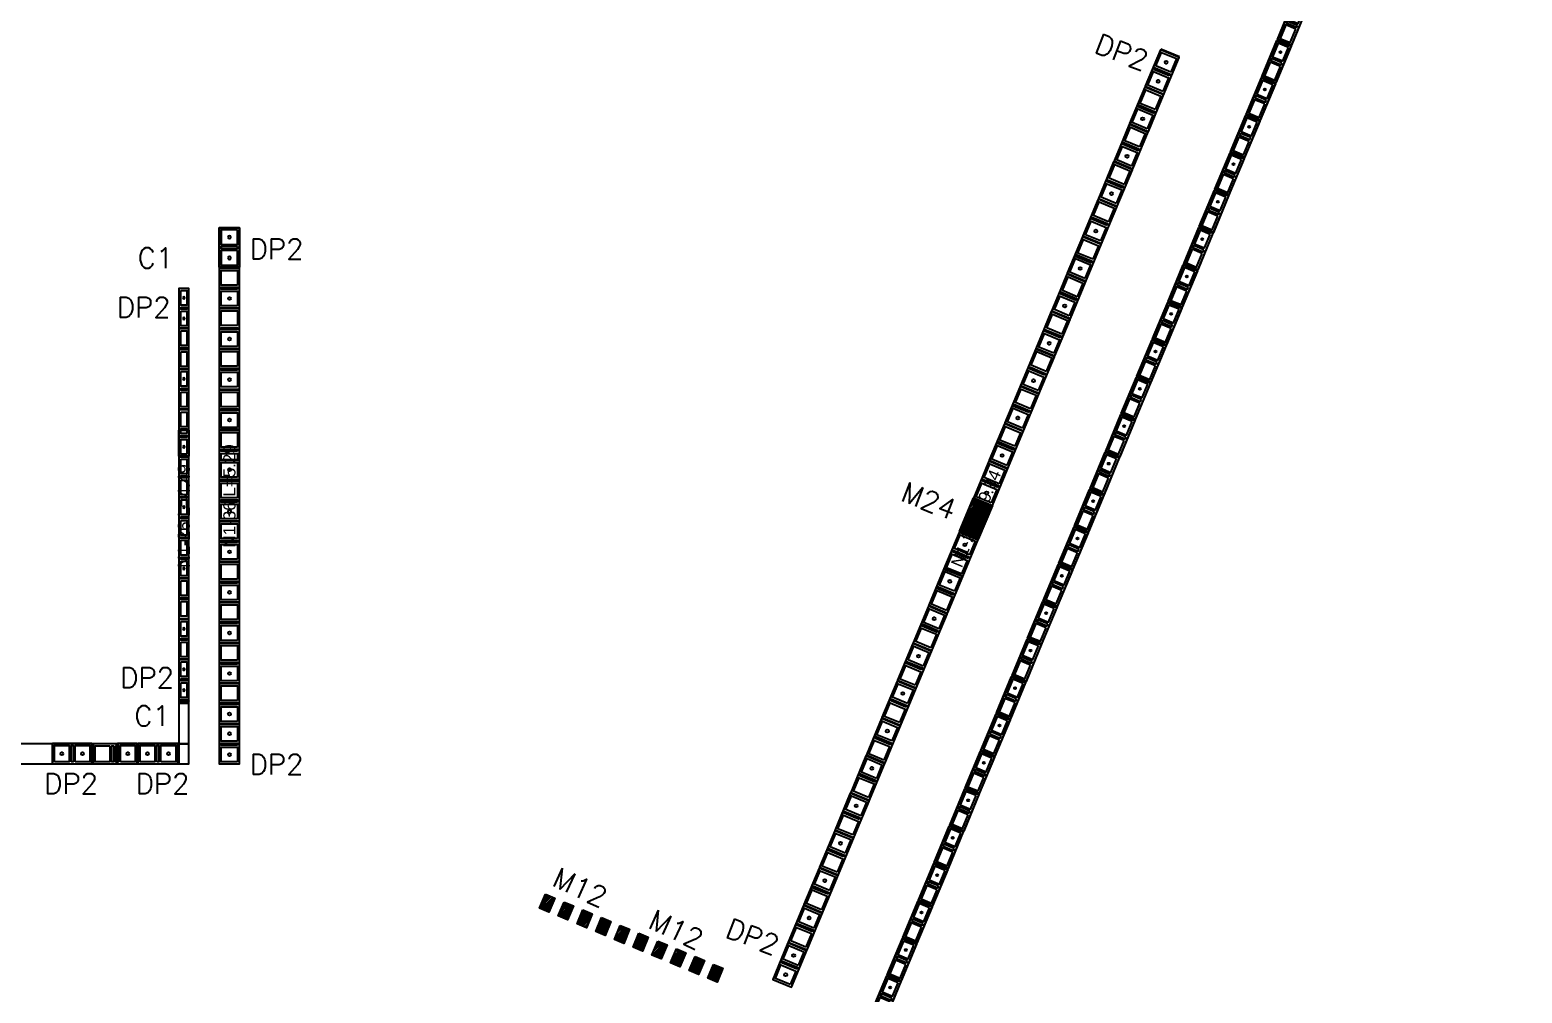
# Model space of a CAD drawing. Header units: metres. Extents: x -32.8 to 14.7, y -22.2 to 10.8.
# Drawn here: x 0.02 to 14.74, y -6.03 to 3.48 of the extents above; entities that cross this region are included whole.
import ezdxf
from ezdxf.enums import TextEntityAlignment as Align
from ezdxf.xclip import XClip

# ---------------------------------------------------------------- set-up
doc = ezdxf.new("R2010")
doc.units = ezdxf.units.M
doc.header["$XCLIPFRAME"] = 2
for name, color, linetype in [('block0.14', 1, 'Continuous'), ('BLOKS 008', 8, 'Continuous'), ('CUANT-MUROS-TEXTO', 7, 'Continuous'), ('hatch', 8, 'Continuous'), ('MOCHETAS 004', 4, 'Continuous'), ('N1 Muro de 10cm', 3, 'Continuous'), ('N1 Muro de 20cm', 5, 'Continuous'), ('N1 Muro de 20cm - Vano puerta', 2, 'Continuous'), ('N1 Muro perimetral de 15cm', 1, 'Continuous'), ('S-hatch 002', 2, 'Continuous'), ('S-text 003', 3, 'Continuous'), ('TEX5', 4, 'Continuous')]:
    doc.layers.add(name, color=color, linetype=linetype)
doc.styles.add('ROMANS', font='romans')
doc.styles.get("Standard").update_dxf_attribs({"font": 'arial.ttf'})

# ---------------------------------------------------------------- blocks, each defined once
blk = doc.blocks.new('*U12')
for points in [[(-0.075, 0.4), (0.075, 0.4), (0.075, 0.01), (-0.075, 0.01)], [(0.055, 0.38), (-0.055, 0.38), (-0.055, 0.235), (0.055, 0.235)], [(0.055, 0.215), (-0.055, 0.215), (-0.055, 0.195), (0.055, 0.195)], [(0.055, 0.175), (-0.055, 0.175), (-0.055, 0.03), (0.055, 0.03)]]:
    blk.add_lwpolyline(points, close=True)
at = {"color": 251}
blk.add_lwpolyline([(-0.075, 0), (0.075, 0)], dxfattribs=at)
at = {"color": 3}
blk.add_circle((0, 0.307), 0.00953, dxfattribs=at)
blk = doc.blocks.new('*U278')
for points in [[(-0.075, 0.4), (0.075, 0.4), (0.075, 0.01), (-0.075, 0.01)], [(0.055, 0.38), (-0.055, 0.38), (-0.055, 0.235), (0.055, 0.235)], [(0.055, 0.215), (-0.055, 0.215), (-0.055, 0.195), (0.055, 0.195)], [(0.055, 0.175), (-0.055, 0.175), (-0.055, 0.03), (0.055, 0.03)]]:
    blk.add_lwpolyline(points, close=True)
at = {"color": 251}
blk.add_lwpolyline([(-0.075, 0), (0.075, 0)], dxfattribs=at)
at = {"color": 3}
blk.add_circle((0, 0.307), 0.00953, dxfattribs=at)
blk = doc.blocks.new('*U279')
for points in [[(-0.075, 0.4), (0.075, 0.4), (0.075, 0.01), (-0.075, 0.01)], [(0.055, 0.38), (-0.055, 0.38), (-0.055, 0.235), (0.055, 0.235)], [(0.055, 0.215), (-0.055, 0.215), (-0.055, 0.195), (0.055, 0.195)], [(0.055, 0.175), (-0.055, 0.175), (-0.055, 0.03), (0.055, 0.03)]]:
    blk.add_lwpolyline(points, close=True)
at = {"color": 251}
blk.add_lwpolyline([(-0.075, 0), (0.075, 0)], dxfattribs=at)
at = {"color": 3}
blk.add_circle((0, 0.307), 0.00953, dxfattribs=at)
blk = doc.blocks.new('*U280')
for points in [[(-0.075, 0.4), (0.075, 0.4), (0.075, 0.01), (-0.075, 0.01)], [(0.055, 0.38), (-0.055, 0.38), (-0.055, 0.235), (0.055, 0.235)], [(0.055, 0.215), (-0.055, 0.215), (-0.055, 0.195), (0.055, 0.195)], [(0.055, 0.175), (-0.055, 0.175), (-0.055, 0.03), (0.055, 0.03)]]:
    blk.add_lwpolyline(points, close=True)
at = {"color": 251}
blk.add_lwpolyline([(-0.075, 0), (0.075, 0)], dxfattribs=at)
at = {"color": 3}
blk.add_circle((0, 0.307), 0.00953, dxfattribs=at)
blk = doc.blocks.new('*U281')
for points in [[(-0.075, 0.4), (0.075, 0.4), (0.075, 0.01), (-0.075, 0.01)], [(0.055, 0.38), (-0.055, 0.38), (-0.055, 0.235), (0.055, 0.235)], [(0.055, 0.215), (-0.055, 0.215), (-0.055, 0.195), (0.055, 0.195)], [(0.055, 0.175), (-0.055, 0.175), (-0.055, 0.03), (0.055, 0.03)]]:
    blk.add_lwpolyline(points, close=True)
at = {"color": 251}
blk.add_lwpolyline([(-0.075, 0), (0.075, 0)], dxfattribs=at)
at = {"color": 3}
blk.add_circle((0, 0.307), 0.00953, dxfattribs=at)
blk = doc.blocks.new('*U282')
for points in [[(-0.075, 0.4), (0.075, 0.4), (0.075, 0.01), (-0.075, 0.01)], [(0.055, 0.38), (-0.055, 0.38), (-0.055, 0.235), (0.055, 0.235)], [(0.055, 0.215), (-0.055, 0.215), (-0.055, 0.195), (0.055, 0.195)], [(0.055, 0.175), (-0.055, 0.175), (-0.055, 0.03), (0.055, 0.03)]]:
    blk.add_lwpolyline(points, close=True)
at = {"color": 251}
blk.add_lwpolyline([(-0.075, 0), (0.075, 0)], dxfattribs=at)
at = {"color": 3}
blk.add_circle((0, 0.307), 0.00953, dxfattribs=at)
blk = doc.blocks.new('*U283')
for points in [[(-0.075, 0.4), (0.075, 0.4), (0.075, 0.01), (-0.075, 0.01)], [(0.055, 0.38), (-0.055, 0.38), (-0.055, 0.235), (0.055, 0.235)], [(0.055, 0.215), (-0.055, 0.215), (-0.055, 0.195), (0.055, 0.195)], [(0.055, 0.175), (-0.055, 0.175), (-0.055, 0.03), (0.055, 0.03)]]:
    blk.add_lwpolyline(points, close=True)
at = {"color": 251}
blk.add_lwpolyline([(-0.075, 0), (0.075, 0)], dxfattribs=at)
at = {"color": 3}
blk.add_circle((0, 0.307), 0.00953, dxfattribs=at)
blk = doc.blocks.new('*U284')
for points in [[(-0.075, 0.4), (0.075, 0.4), (0.075, 0.01), (-0.075, 0.01)], [(0.055, 0.38), (-0.055, 0.38), (-0.055, 0.235), (0.055, 0.235)], [(0.055, 0.215), (-0.055, 0.215), (-0.055, 0.195), (0.055, 0.195)], [(0.055, 0.175), (-0.055, 0.175), (-0.055, 0.03), (0.055, 0.03)]]:
    blk.add_lwpolyline(points, close=True)
at = {"color": 251}
blk.add_lwpolyline([(-0.075, 0), (0.075, 0)], dxfattribs=at)
at = {"color": 3}
blk.add_circle((0, 0.307), 0.00953, dxfattribs=at)
blk = doc.blocks.new('*U285')
for points in [[(-0.075, 0.4), (0.075, 0.4), (0.075, 0.01), (-0.075, 0.01)], [(0.055, 0.38), (-0.055, 0.38), (-0.055, 0.235), (0.055, 0.235)], [(0.055, 0.215), (-0.055, 0.215), (-0.055, 0.195), (0.055, 0.195)], [(0.055, 0.175), (-0.055, 0.175), (-0.055, 0.03), (0.055, 0.03)]]:
    blk.add_lwpolyline(points, close=True)
at = {"color": 251}
blk.add_lwpolyline([(-0.075, 0), (0.075, 0)], dxfattribs=at)
at = {"color": 3}
blk.add_circle((0, 0.307), 0.00953, dxfattribs=at)
blk = doc.blocks.new('*U286')
for points in [[(-0.075, 0.4), (0.075, 0.4), (0.075, 0.01), (-0.075, 0.01)], [(0.055, 0.38), (-0.055, 0.38), (-0.055, 0.235), (0.055, 0.235)], [(0.055, 0.215), (-0.055, 0.215), (-0.055, 0.195), (0.055, 0.195)], [(0.055, 0.175), (-0.055, 0.175), (-0.055, 0.03), (0.055, 0.03)]]:
    blk.add_lwpolyline(points, close=True)
at = {"color": 251}
blk.add_lwpolyline([(-0.075, 0), (0.075, 0)], dxfattribs=at)
at = {"color": 3}
blk.add_circle((0, 0.307), 0.00953, dxfattribs=at)
blk = doc.blocks.new('*U287')
for points in [[(-0.075, 0.4), (0.075, 0.4), (0.075, 0.01), (-0.075, 0.01)], [(0.055, 0.38), (-0.055, 0.38), (-0.055, 0.235), (0.055, 0.235)], [(0.055, 0.215), (-0.055, 0.215), (-0.055, 0.195), (0.055, 0.195)], [(0.055, 0.175), (-0.055, 0.175), (-0.055, 0.03), (0.055, 0.03)]]:
    blk.add_lwpolyline(points, close=True)
at = {"color": 251}
blk.add_lwpolyline([(-0.075, 0), (0.075, 0)], dxfattribs=at)
at = {"color": 3}
blk.add_circle((0, 0.307), 0.00953, dxfattribs=at)
blk = doc.blocks.new('*U288')
for points in [[(-0.075, 0.4), (0.075, 0.4), (0.075, 0.01), (-0.075, 0.01)], [(0.055, 0.38), (-0.055, 0.38), (-0.055, 0.235), (0.055, 0.235)], [(0.055, 0.215), (-0.055, 0.215), (-0.055, 0.195), (0.055, 0.195)], [(0.055, 0.175), (-0.055, 0.175), (-0.055, 0.03), (0.055, 0.03)]]:
    blk.add_lwpolyline(points, close=True)
at = {"color": 251}
blk.add_lwpolyline([(-0.075, 0), (0.075, 0)], dxfattribs=at)
at = {"color": 3}
blk.add_circle((0, 0.307), 0.00953, dxfattribs=at)
blk = doc.blocks.new('*U289')
for points in [[(-0.075, 0.4), (0.075, 0.4), (0.075, 0.01), (-0.075, 0.01)], [(0.055, 0.38), (-0.055, 0.38), (-0.055, 0.235), (0.055, 0.235)], [(0.055, 0.215), (-0.055, 0.215), (-0.055, 0.195), (0.055, 0.195)], [(0.055, 0.175), (-0.055, 0.175), (-0.055, 0.03), (0.055, 0.03)]]:
    blk.add_lwpolyline(points, close=True)
at = {"color": 251}
blk.add_lwpolyline([(-0.075, 0), (0.075, 0)], dxfattribs=at)
at = {"color": 3}
blk.add_circle((0, 0.307), 0.00953, dxfattribs=at)
blk = doc.blocks.new('*U290')
for points in [[(-0.075, 0.4), (0.075, 0.4), (0.075, 0.01), (-0.075, 0.01)], [(0.055, 0.38), (-0.055, 0.38), (-0.055, 0.235), (0.055, 0.235)], [(0.055, 0.215), (-0.055, 0.215), (-0.055, 0.195), (0.055, 0.195)], [(0.055, 0.175), (-0.055, 0.175), (-0.055, 0.03), (0.055, 0.03)]]:
    blk.add_lwpolyline(points, close=True)
at = {"color": 251}
blk.add_lwpolyline([(-0.075, 0), (0.075, 0)], dxfattribs=at)
at = {"color": 3}
blk.add_circle((0, 0.307), 0.00953, dxfattribs=at)
blk = doc.blocks.new('*U291')
for points in [[(-0.075, 0.4), (0.075, 0.4), (0.075, 0.01), (-0.075, 0.01)], [(0.055, 0.38), (-0.055, 0.38), (-0.055, 0.235), (0.055, 0.235)], [(0.055, 0.215), (-0.055, 0.215), (-0.055, 0.195), (0.055, 0.195)], [(0.055, 0.175), (-0.055, 0.175), (-0.055, 0.03), (0.055, 0.03)]]:
    blk.add_lwpolyline(points, close=True)
at = {"color": 251}
blk.add_lwpolyline([(-0.075, 0), (0.075, 0)], dxfattribs=at)
at = {"color": 3}
blk.add_circle((0, 0.307), 0.00953, dxfattribs=at)
blk = doc.blocks.new('*U292')
for points in [[(-0.075, 0.4), (0.075, 0.4), (0.075, 0.01), (-0.075, 0.01)], [(0.055, 0.38), (-0.055, 0.38), (-0.055, 0.235), (0.055, 0.235)], [(0.055, 0.215), (-0.055, 0.215), (-0.055, 0.195), (0.055, 0.195)], [(0.055, 0.175), (-0.055, 0.175), (-0.055, 0.03), (0.055, 0.03)]]:
    blk.add_lwpolyline(points, close=True)
at = {"color": 251}
blk.add_lwpolyline([(-0.075, 0), (0.075, 0)], dxfattribs=at)
at = {"color": 3}
blk.add_circle((0, 0.307), 0.00953, dxfattribs=at)
blk = doc.blocks.new('*U293')
for points in [[(-0.075, 0.4), (0.075, 0.4), (0.075, 0.01), (-0.075, 0.01)], [(0.055, 0.38), (-0.055, 0.38), (-0.055, 0.235), (0.055, 0.235)], [(0.055, 0.215), (-0.055, 0.215), (-0.055, 0.195), (0.055, 0.195)], [(0.055, 0.175), (-0.055, 0.175), (-0.055, 0.03), (0.055, 0.03)]]:
    blk.add_lwpolyline(points, close=True)
at = {"color": 251}
blk.add_lwpolyline([(-0.075, 0), (0.075, 0)], dxfattribs=at)
at = {"color": 3}
blk.add_circle((0, 0.307), 0.00953, dxfattribs=at)
blk = doc.blocks.new('*U294')
for points in [[(-0.075, 0.4), (0.075, 0.4), (0.075, 0.01), (-0.075, 0.01)], [(0.055, 0.38), (-0.055, 0.38), (-0.055, 0.235), (0.055, 0.235)], [(0.055, 0.215), (-0.055, 0.215), (-0.055, 0.195), (0.055, 0.195)], [(0.055, 0.175), (-0.055, 0.175), (-0.055, 0.03), (0.055, 0.03)]]:
    blk.add_lwpolyline(points, close=True)
at = {"color": 251}
blk.add_lwpolyline([(-0.075, 0), (0.075, 0)], dxfattribs=at)
at = {"color": 3}
blk.add_circle((0, 0.307), 0.00953, dxfattribs=at)
blk = doc.blocks.new('*U295')
for points in [[(-0.075, 0.4), (0.075, 0.4), (0.075, 0.01), (-0.075, 0.01)], [(0.055, 0.38), (-0.055, 0.38), (-0.055, 0.235), (0.055, 0.235)], [(0.055, 0.215), (-0.055, 0.215), (-0.055, 0.195), (0.055, 0.195)], [(0.055, 0.175), (-0.055, 0.175), (-0.055, 0.03), (0.055, 0.03)]]:
    blk.add_lwpolyline(points, close=True)
at = {"color": 251}
blk.add_lwpolyline([(-0.075, 0), (0.075, 0)], dxfattribs=at)
at = {"color": 3}
blk.add_circle((0, 0.307), 0.00953, dxfattribs=at)
blk = doc.blocks.new('*U296')
for points in [[(-0.075, 0.4), (0.075, 0.4), (0.075, 0.01), (-0.075, 0.01)], [(0.055, 0.38), (-0.055, 0.38), (-0.055, 0.235), (0.055, 0.235)], [(0.055, 0.215), (-0.055, 0.215), (-0.055, 0.195), (0.055, 0.195)], [(0.055, 0.175), (-0.055, 0.175), (-0.055, 0.03), (0.055, 0.03)]]:
    blk.add_lwpolyline(points, close=True)
at = {"color": 251}
blk.add_lwpolyline([(-0.075, 0), (0.075, 0)], dxfattribs=at)
at = {"color": 3}
blk.add_circle((0, 0.307), 0.00953, dxfattribs=at)
blk = doc.blocks.new('*U118')
at = {"color": 251}
blk.add_lwpolyline([(135.551, -9.528), (135.751, -9.528)], dxfattribs=at)
for points in [[(135.551, -9.928), (135.751, -9.928), (135.751, -9.538), (135.551, -9.538)], [(135.731, -9.703), (135.571, -9.703), (135.571, -9.558), (135.731, -9.558)], [(135.731, -9.743), (135.571, -9.743), (135.571, -9.723), (135.731, -9.723)], [(135.731, -9.908), (135.571, -9.908), (135.571, -9.763), (135.731, -9.763)]]:
    blk.add_lwpolyline(points, close=True)
at = {"color": 3}
for centre in [(135.651, -9.63), (135.651, -9.835)]:
    blk.add_circle(centre, 0.0144, dxfattribs=at)
blk = doc.blocks.new('*U119')
at = {"color": 251}
blk.add_lwpolyline([(135.551, -9.528), (135.751, -9.528)], dxfattribs=at)
for points in [[(135.551, -9.928), (135.751, -9.928), (135.751, -9.538), (135.551, -9.538)], [(135.731, -9.703), (135.571, -9.703), (135.571, -9.558), (135.731, -9.558)], [(135.731, -9.743), (135.571, -9.743), (135.571, -9.723), (135.731, -9.723)], [(135.731, -9.908), (135.571, -9.908), (135.571, -9.763), (135.731, -9.763)]]:
    blk.add_lwpolyline(points, close=True)
at = {"color": 3}
blk.add_circle((135.651, -9.63), 0.0144, dxfattribs=at)
blk = doc.blocks.new('*U120')
at = {"color": 251}
blk.add_lwpolyline([(135.551, -9.528), (135.751, -9.528)], dxfattribs=at)
for points in [[(135.551, -9.928), (135.751, -9.928), (135.751, -9.538), (135.551, -9.538)], [(135.731, -9.703), (135.571, -9.703), (135.571, -9.558), (135.731, -9.558)], [(135.731, -9.743), (135.571, -9.743), (135.571, -9.723), (135.731, -9.723)], [(135.731, -9.908), (135.571, -9.908), (135.571, -9.763), (135.731, -9.763)]]:
    blk.add_lwpolyline(points, close=True)
at = {"color": 3}
blk.add_circle((135.651, -9.63), 0.0144, dxfattribs=at)
blk = doc.blocks.new('*U121')
at = {"color": 251}
blk.add_lwpolyline([(135.551, -9.528), (135.751, -9.528)], dxfattribs=at)
for points in [[(135.551, -9.928), (135.751, -9.928), (135.751, -9.538), (135.551, -9.538)], [(135.731, -9.703), (135.571, -9.703), (135.571, -9.558), (135.731, -9.558)], [(135.731, -9.743), (135.571, -9.743), (135.571, -9.723), (135.731, -9.723)], [(135.731, -9.908), (135.571, -9.908), (135.571, -9.763), (135.731, -9.763)]]:
    blk.add_lwpolyline(points, close=True)
at = {"color": 3}
blk.add_circle((135.651, -9.63), 0.0144, dxfattribs=at)
blk = doc.blocks.new('*U122')
at = {"color": 251}
blk.add_lwpolyline([(135.551, -9.528), (135.751, -9.528)], dxfattribs=at)
for points in [[(135.551, -9.928), (135.751, -9.928), (135.751, -9.538), (135.551, -9.538)], [(135.731, -9.703), (135.571, -9.703), (135.571, -9.558), (135.731, -9.558)], [(135.731, -9.743), (135.571, -9.743), (135.571, -9.723), (135.731, -9.723)], [(135.731, -9.908), (135.571, -9.908), (135.571, -9.763), (135.731, -9.763)]]:
    blk.add_lwpolyline(points, close=True)
at = {"color": 3}
blk.add_circle((135.651, -9.63), 0.0144, dxfattribs=at)
blk = doc.blocks.new('*U123')
at = {"color": 251}
blk.add_lwpolyline([(135.551, -9.528), (135.751, -9.528)], dxfattribs=at)
for points in [[(135.551, -9.928), (135.751, -9.928), (135.751, -9.538), (135.551, -9.538)], [(135.731, -9.703), (135.571, -9.703), (135.571, -9.558), (135.731, -9.558)], [(135.731, -9.743), (135.571, -9.743), (135.571, -9.723), (135.731, -9.723)], [(135.731, -9.908), (135.571, -9.908), (135.571, -9.763), (135.731, -9.763)]]:
    blk.add_lwpolyline(points, close=True)
at = {"color": 3}
blk.add_circle((135.651, -9.63), 0.0144, dxfattribs=at)
blk = doc.blocks.new('*U124')
at = {"color": 251}
blk.add_lwpolyline([(135.551, -9.528), (135.751, -9.528)], dxfattribs=at)
for points in [[(135.551, -9.928), (135.751, -9.928), (135.751, -9.538), (135.551, -9.538)], [(135.731, -9.703), (135.571, -9.703), (135.571, -9.558), (135.731, -9.558)], [(135.731, -9.743), (135.571, -9.743), (135.571, -9.723), (135.731, -9.723)], [(135.731, -9.908), (135.571, -9.908), (135.571, -9.763), (135.731, -9.763)]]:
    blk.add_lwpolyline(points, close=True)
at = {"color": 3}
blk.add_circle((135.651, -9.63), 0.0144, dxfattribs=at)
blk = doc.blocks.new('*U125')
at = {"color": 251}
blk.add_lwpolyline([(135.551, -9.528), (135.751, -9.528)], dxfattribs=at)
for points in [[(135.551, -9.928), (135.751, -9.928), (135.751, -9.538), (135.551, -9.538)], [(135.731, -9.703), (135.571, -9.703), (135.571, -9.558), (135.731, -9.558)], [(135.731, -9.743), (135.571, -9.743), (135.571, -9.723), (135.731, -9.723)], [(135.731, -9.908), (135.571, -9.908), (135.571, -9.763), (135.731, -9.763)]]:
    blk.add_lwpolyline(points, close=True)
at = {"color": 3}
blk.add_circle((135.651, -9.63), 0.0144, dxfattribs=at)
blk = doc.blocks.new('*U126')
at = {"color": 251}
blk.add_lwpolyline([(135.551, -9.528), (135.751, -9.528)], dxfattribs=at)
for points in [[(135.551, -9.928), (135.751, -9.928), (135.751, -9.538), (135.551, -9.538)], [(135.731, -9.703), (135.571, -9.703), (135.571, -9.558), (135.731, -9.558)], [(135.731, -9.743), (135.571, -9.743), (135.571, -9.723), (135.731, -9.723)], [(135.731, -9.908), (135.571, -9.908), (135.571, -9.763), (135.731, -9.763)]]:
    blk.add_lwpolyline(points, close=True)
at = {"color": 3}
blk.add_circle((135.651, -9.63), 0.0144, dxfattribs=at)
blk = doc.blocks.new('*U127')
at = {"color": 251}
blk.add_lwpolyline([(135.551, -9.528), (135.751, -9.528)], dxfattribs=at)
for points in [[(135.551, -9.928), (135.751, -9.928), (135.751, -9.538), (135.551, -9.538)], [(135.731, -9.703), (135.571, -9.703), (135.571, -9.558), (135.731, -9.558)], [(135.731, -9.743), (135.571, -9.743), (135.571, -9.723), (135.731, -9.723)], [(135.731, -9.908), (135.571, -9.908), (135.571, -9.763), (135.731, -9.763)]]:
    blk.add_lwpolyline(points, close=True)
at = {"color": 3}
blk.add_circle((135.651, -9.63), 0.0144, dxfattribs=at)
blk = doc.blocks.new('*U128')
at = {"color": 251}
blk.add_lwpolyline([(135.551, -9.528), (135.751, -9.528)], dxfattribs=at)
for points in [[(135.551, -9.928), (135.751, -9.928), (135.751, -9.538), (135.551, -9.538)], [(135.731, -9.703), (135.571, -9.703), (135.571, -9.558), (135.731, -9.558)], [(135.731, -9.743), (135.571, -9.743), (135.571, -9.723), (135.731, -9.723)], [(135.731, -9.908), (135.571, -9.908), (135.571, -9.763), (135.731, -9.763)]]:
    blk.add_lwpolyline(points, close=True)
at = {"color": 3}
blk.add_circle((135.651, -9.63), 0.0144, dxfattribs=at)
blk = doc.blocks.new('*U129')
at = {"color": 251}
blk.add_lwpolyline([(135.551, -9.528), (135.751, -9.528)], dxfattribs=at)
for points in [[(135.551, -9.928), (135.751, -9.928), (135.751, -9.538), (135.551, -9.538)], [(135.731, -9.703), (135.571, -9.703), (135.571, -9.558), (135.731, -9.558)], [(135.731, -9.743), (135.571, -9.743), (135.571, -9.723), (135.731, -9.723)], [(135.731, -9.908), (135.571, -9.908), (135.571, -9.763), (135.731, -9.763)]]:
    blk.add_lwpolyline(points, close=True)
at = {"color": 3}
blk.add_circle((135.651, -9.63), 0.0144, dxfattribs=at)
blk = doc.blocks.new('*U130')
at = {"color": 251}
blk.add_lwpolyline([(135.551, -9.528), (135.751, -9.528)], dxfattribs=at)
for points in [[(135.551, -9.928), (135.751, -9.928), (135.751, -9.538), (135.551, -9.538)], [(135.731, -9.703), (135.571, -9.703), (135.571, -9.558), (135.731, -9.558)], [(135.731, -9.743), (135.571, -9.743), (135.571, -9.723), (135.731, -9.723)], [(135.731, -9.908), (135.571, -9.908), (135.571, -9.763), (135.731, -9.763)]]:
    blk.add_lwpolyline(points, close=True)
at = {"color": 3}
blk.add_circle((135.651, -9.835), 0.0144, dxfattribs=at)
blk = doc.blocks.new('*U131')
at = {"color": 251}
blk.add_lwpolyline([(135.551, -9.528), (135.751, -9.528)], dxfattribs=at)
for points in [[(135.551, -9.928), (135.751, -9.928), (135.751, -9.538), (135.551, -9.538)], [(135.731, -9.703), (135.571, -9.703), (135.571, -9.558), (135.731, -9.558)], [(135.731, -9.743), (135.571, -9.743), (135.571, -9.723), (135.731, -9.723)], [(135.731, -9.908), (135.571, -9.908), (135.571, -9.763), (135.731, -9.763)]]:
    blk.add_lwpolyline(points, close=True)
at = {"color": 3}
blk.add_circle((135.651, -9.835), 0.0144, dxfattribs=at)
blk = doc.blocks.new('*U132')
at = {"color": 251}
blk.add_lwpolyline([(135.551, -9.528), (135.751, -9.528)], dxfattribs=at)
for points in [[(135.551, -9.928), (135.751, -9.928), (135.751, -9.538), (135.551, -9.538)], [(135.731, -9.703), (135.571, -9.703), (135.571, -9.558), (135.731, -9.558)], [(135.731, -9.743), (135.571, -9.743), (135.571, -9.723), (135.731, -9.723)], [(135.731, -9.908), (135.571, -9.908), (135.571, -9.763), (135.731, -9.763)]]:
    blk.add_lwpolyline(points, close=True)
at = {"color": 3}
blk.add_circle((135.651, -9.835), 0.0144, dxfattribs=at)
blk = doc.blocks.new('*U133')
at = {"color": 251}
blk.add_lwpolyline([(135.551, -9.528), (135.751, -9.528)], dxfattribs=at)
for points in [[(135.551, -9.928), (135.751, -9.928), (135.751, -9.538), (135.551, -9.538)], [(135.731, -9.703), (135.571, -9.703), (135.571, -9.558), (135.731, -9.558)], [(135.731, -9.743), (135.571, -9.743), (135.571, -9.723), (135.731, -9.723)], [(135.731, -9.908), (135.571, -9.908), (135.571, -9.763), (135.731, -9.763)]]:
    blk.add_lwpolyline(points, close=True)
at = {"color": 3}
blk.add_circle((135.651, -9.835), 0.0144, dxfattribs=at)
blk = doc.blocks.new('*U134')
at = {"color": 251}
blk.add_lwpolyline([(135.551, -9.528), (135.751, -9.528)], dxfattribs=at)
for points in [[(135.551, -9.928), (135.751, -9.928), (135.751, -9.538), (135.551, -9.538)], [(135.731, -9.703), (135.571, -9.703), (135.571, -9.558), (135.731, -9.558)], [(135.731, -9.743), (135.571, -9.743), (135.571, -9.723), (135.731, -9.723)], [(135.731, -9.908), (135.571, -9.908), (135.571, -9.763), (135.731, -9.763)]]:
    blk.add_lwpolyline(points, close=True)
at = {"color": 3}
blk.add_circle((135.651, -9.835), 0.0144, dxfattribs=at)
blk = doc.blocks.new('*U135')
at = {"color": 251}
blk.add_lwpolyline([(135.551, -9.528), (135.751, -9.528)], dxfattribs=at)
for points in [[(135.551, -9.928), (135.751, -9.928), (135.751, -9.538), (135.551, -9.538)], [(135.731, -9.703), (135.571, -9.703), (135.571, -9.558), (135.731, -9.558)], [(135.731, -9.743), (135.571, -9.743), (135.571, -9.723), (135.731, -9.723)], [(135.731, -9.908), (135.571, -9.908), (135.571, -9.763), (135.731, -9.763)]]:
    blk.add_lwpolyline(points, close=True)
at = {"color": 3}
blk.add_circle((135.651, -9.835), 0.0144, dxfattribs=at)
blk = doc.blocks.new('*U136')
at = {"color": 251}
blk.add_lwpolyline([(135.551, -9.528), (135.751, -9.528)], dxfattribs=at)
for points in [[(135.551, -9.928), (135.751, -9.928), (135.751, -9.538), (135.551, -9.538)], [(135.731, -9.703), (135.571, -9.703), (135.571, -9.558), (135.731, -9.558)], [(135.731, -9.743), (135.571, -9.743), (135.571, -9.723), (135.731, -9.723)], [(135.731, -9.908), (135.571, -9.908), (135.571, -9.763), (135.731, -9.763)]]:
    blk.add_lwpolyline(points, close=True)
at = {"color": 3}
blk.add_circle((135.651, -9.835), 0.0144, dxfattribs=at)
blk = doc.blocks.new('*U137')
at = {"color": 251}
blk.add_lwpolyline([(135.551, -9.528), (135.751, -9.528)], dxfattribs=at)
for points in [[(135.551, -9.928), (135.751, -9.928), (135.751, -9.538), (135.551, -9.538)], [(135.731, -9.703), (135.571, -9.703), (135.571, -9.558), (135.731, -9.558)], [(135.731, -9.743), (135.571, -9.743), (135.571, -9.723), (135.731, -9.723)], [(135.731, -9.908), (135.571, -9.908), (135.571, -9.763), (135.731, -9.763)]]:
    blk.add_lwpolyline(points, close=True)
at = {"color": 3}
blk.add_circle((135.651, -9.835), 0.0144, dxfattribs=at)
blk = doc.blocks.new('*U138')
at = {"color": 251}
blk.add_lwpolyline([(135.551, -9.528), (135.751, -9.528)], dxfattribs=at)
for points in [[(135.551, -9.928), (135.751, -9.928), (135.751, -9.538), (135.551, -9.538)], [(135.731, -9.703), (135.571, -9.703), (135.571, -9.558), (135.731, -9.558)], [(135.731, -9.743), (135.571, -9.743), (135.571, -9.723), (135.731, -9.723)], [(135.731, -9.908), (135.571, -9.908), (135.571, -9.763), (135.731, -9.763)]]:
    blk.add_lwpolyline(points, close=True)
at = {"color": 3}
blk.add_circle((135.651, -9.835), 0.0144, dxfattribs=at)
blk = doc.blocks.new('*U139')
at = {"color": 251}
blk.add_lwpolyline([(135.551, -9.528), (135.751, -9.528)], dxfattribs=at)
for points in [[(135.551, -9.928), (135.751, -9.928), (135.751, -9.538), (135.551, -9.538)], [(135.731, -9.703), (135.571, -9.703), (135.571, -9.558), (135.731, -9.558)], [(135.731, -9.743), (135.571, -9.743), (135.571, -9.723), (135.731, -9.723)], [(135.731, -9.908), (135.571, -9.908), (135.571, -9.763), (135.731, -9.763)]]:
    blk.add_lwpolyline(points, close=True)
at = {"color": 3}
blk.add_circle((135.651, -9.835), 0.0144, dxfattribs=at)
blk = doc.blocks.new('*U140')
at = {"color": 251}
blk.add_lwpolyline([(135.551, -9.528), (135.751, -9.528)], dxfattribs=at)
for points in [[(135.551, -9.928), (135.751, -9.928), (135.751, -9.538), (135.551, -9.538)], [(135.731, -9.703), (135.571, -9.703), (135.571, -9.558), (135.731, -9.558)], [(135.731, -9.743), (135.571, -9.743), (135.571, -9.723), (135.731, -9.723)], [(135.731, -9.908), (135.571, -9.908), (135.571, -9.763), (135.731, -9.763)]]:
    blk.add_lwpolyline(points, close=True)
at = {"color": 3}
blk.add_circle((135.651, -9.835), 0.0144, dxfattribs=at)
blk = doc.blocks.new('*U332')
for points in [[(-0.05, 0.4), (0.05, 0.4), (0.05, 0.01), (-0.05, 0.01)], [(0.03, 0.38), (-0.03, 0.38), (-0.03, 0.235), (0.03, 0.235)], [(0.03, 0.215), (-0.03, 0.215), (-0.03, 0.195), (0.03, 0.195)], [(0.03, 0.175), (-0.03, 0.175), (-0.03, 0.03), (0.03, 0.03)]]:
    blk.add_lwpolyline(points, close=True)
at = {"color": 251}
blk.add_lwpolyline([(-0.05, 0), (0.05, 0)], dxfattribs=at)
at = {"color": 3}
for centre in [(0, 0.307), (0, 0.102)]:
    blk.add_circle(centre, 0.00953, dxfattribs=at)
blk = doc.blocks.new('*U333')
for points in [[(-0.05, 0.4), (0.05, 0.4), (0.05, 0.01), (-0.05, 0.01)], [(0.03, 0.38), (-0.03, 0.38), (-0.03, 0.235), (0.03, 0.235)], [(0.03, 0.38), (-0.03, 0.38), (-0.03, 0.235), (0.03, 0.235)], [(0.03, 0.215), (-0.03, 0.215), (-0.03, 0.195), (0.03, 0.195)], [(0.03, 0.175), (-0.03, 0.175), (-0.03, 0.03), (0.03, 0.03)]]:
    blk.add_lwpolyline(points, close=True)
blk.add_lwpolyline([(0.03, 0.21), (0.03, 0.215), (-0.03, 0.215), (-0.03, 0.21)])
at = {"color": 251}
blk.add_lwpolyline([(-0.05, 0), (0.05, 0)], dxfattribs=at)
blk = doc.blocks.new('*U334')
for points in [[(-0.05, 0.4), (0.05, 0.4), (0.05, 0.01), (-0.05, 0.01)], [(0.03, 0.38), (-0.03, 0.38), (-0.03, 0.235), (0.03, 0.235)], [(0.03, 0.215), (-0.03, 0.215), (-0.03, 0.195), (0.03, 0.195)], [(0.03, 0.175), (-0.03, 0.175), (-0.03, 0.03), (0.03, 0.03)]]:
    blk.add_lwpolyline(points, close=True)
at = {"color": 251}
blk.add_lwpolyline([(-0.05, 0), (0.05, 0)], dxfattribs=at)
at = {"color": 3}
blk.add_circle((0, 0.102), 0.00953, dxfattribs=at)
blk = doc.blocks.new('*U335')
for points in [[(-0.05, 0.4), (0.05, 0.4), (0.05, 0.01), (-0.05, 0.01)], [(0.03, 0.38), (-0.03, 0.38), (-0.03, 0.235), (0.03, 0.235)], [(0.03, 0.215), (-0.03, 0.215), (-0.03, 0.195), (0.03, 0.195)], [(0.03, 0.175), (-0.03, 0.175), (-0.03, 0.03), (0.03, 0.03)]]:
    blk.add_lwpolyline(points, close=True)
at = {"color": 251}
blk.add_lwpolyline([(-0.05, 0), (0.05, 0)], dxfattribs=at)
at = {"color": 3}
blk.add_circle((0, 0.307), 0.00953, dxfattribs=at)
blk = doc.blocks.new('*U336')
for points in [[(-0.05, 0.4), (0.05, 0.4), (0.05, 0.01), (-0.05, 0.01)], [(0.03, 0.38), (-0.03, 0.38), (-0.03, 0.235), (0.03, 0.235)], [(0.03, 0.38), (-0.03, 0.38), (-0.03, 0.235), (0.03, 0.235)], [(0.03, 0.215), (-0.03, 0.215), (-0.03, 0.195), (0.03, 0.195)], [(0.03, 0.175), (-0.03, 0.175), (-0.03, 0.03), (0.03, 0.03)]]:
    blk.add_lwpolyline(points, close=True)
blk.add_lwpolyline([(0.03, 0.21), (0.03, 0.215), (-0.03, 0.215), (-0.03, 0.21)])
at = {"color": 251}
blk.add_lwpolyline([(-0.05, 0), (0.05, 0)], dxfattribs=at)
blk = doc.blocks.new('*U355')
for points in [[(-0.05, 0.4), (0.05, 0.4), (0.05, 0.01), (-0.05, 0.01)], [(0.03, 0.38), (-0.03, 0.38), (-0.03, 0.235), (0.03, 0.235)], [(0.03, 0.215), (-0.03, 0.215), (-0.03, 0.195), (0.03, 0.195)], [(0.03, 0.175), (-0.03, 0.175), (-0.03, 0.03), (0.03, 0.03)]]:
    blk.add_lwpolyline(points, close=True)
at = {"color": 251}
blk.add_lwpolyline([(-0.05, 0), (0.05, 0)], dxfattribs=at)
at = {"color": 3}
for centre in [(0, 0.307), (0, 0.102)]:
    blk.add_circle(centre, 0.00953, dxfattribs=at)
blk = doc.blocks.new('*U356')
for points in [[(-0.05, 0.4), (0.05, 0.4), (0.05, 0.01), (-0.05, 0.01)], [(0.03, 0.38), (-0.03, 0.38), (-0.03, 0.235), (0.03, 0.235)], [(0.03, 0.38), (-0.03, 0.38), (-0.03, 0.235), (0.03, 0.235)], [(0.03, 0.215), (-0.03, 0.215), (-0.03, 0.195), (0.03, 0.195)], [(0.03, 0.175), (-0.03, 0.175), (-0.03, 0.03), (0.03, 0.03)]]:
    blk.add_lwpolyline(points, close=True)
blk.add_lwpolyline([(0.03, 0.21), (0.03, 0.215), (-0.03, 0.215), (-0.03, 0.21)])
at = {"color": 251}
blk.add_lwpolyline([(-0.05, 0), (0.05, 0)], dxfattribs=at)
blk = doc.blocks.new('*U357')
for points in [[(-0.05, 0.4), (0.05, 0.4), (0.05, 0.01), (-0.05, 0.01)], [(0.03, 0.38), (-0.03, 0.38), (-0.03, 0.235), (0.03, 0.235)], [(0.03, 0.215), (-0.03, 0.215), (-0.03, 0.195), (0.03, 0.195)], [(0.03, 0.175), (-0.03, 0.175), (-0.03, 0.03), (0.03, 0.03)]]:
    blk.add_lwpolyline(points, close=True)
at = {"color": 251}
blk.add_lwpolyline([(-0.05, 0), (0.05, 0)], dxfattribs=at)
at = {"color": 3}
blk.add_circle((0, 0.307), 0.00953, dxfattribs=at)
blk = doc.blocks.new('*U358')
for points in [[(-0.05, 0.4), (0.05, 0.4), (0.05, 0.21), (-0.05, 0.21)], [(0.03, 0.38), (-0.03, 0.38), (-0.03, 0.235), (0.03, 0.235)]]:
    blk.add_lwpolyline(points, close=True)
at = {"color": 251}
blk.add_lwpolyline([(-0.05, 0.2), (0.05, 0.2)], dxfattribs=at)
blk.add_lwpolyline([(0.03, 0.21), (0.03, 0.215), (-0.03, 0.215), (-0.03, 0.21)])
blk = doc.blocks.new('*U359')
for points in [[(-0.05, 0.4), (0.05, 0.4), (0.05, 0.01), (-0.05, 0.01)], [(0.03, 0.38), (-0.03, 0.38), (-0.03, 0.235), (0.03, 0.235)], [(0.03, 0.215), (-0.03, 0.215), (-0.03, 0.195), (0.03, 0.195)], [(0.03, 0.175), (-0.03, 0.175), (-0.03, 0.03), (0.03, 0.03)]]:
    blk.add_lwpolyline(points, close=True)
at = {"color": 251}
blk.add_lwpolyline([(-0.05, 0), (0.05, 0)], dxfattribs=at)
at = {"color": 3}
blk.add_circle((0, 0.307), 0.00953, dxfattribs=at)
blk = doc.blocks.new('*U360')
for points in [[(-0.05, 0.4), (0.05, 0.4), (0.05, 0.01), (-0.05, 0.01)], [(0.03, 0.38), (-0.03, 0.38), (-0.03, 0.235), (0.03, 0.235)], [(0.03, 0.215), (-0.03, 0.215), (-0.03, 0.195), (0.03, 0.195)], [(0.03, 0.175), (-0.03, 0.175), (-0.03, 0.03), (0.03, 0.03)]]:
    blk.add_lwpolyline(points, close=True)
at = {"color": 251}
blk.add_lwpolyline([(-0.05, 0), (0.05, 0)], dxfattribs=at)
at = {"color": 3}
blk.add_circle((0, 0.307), 0.00953, dxfattribs=at)
blk = doc.blocks.new('*U361')
at = {"color": 251}
blk.add_lwpolyline([(135.551, -9.528), (135.751, -9.528)], dxfattribs=at)
for points in [[(135.551, -9.928), (135.751, -9.928), (135.751, -9.538), (135.551, -9.538)], [(135.731, -9.703), (135.571, -9.703), (135.571, -9.558), (135.731, -9.558)], [(135.731, -9.743), (135.571, -9.743), (135.571, -9.723), (135.731, -9.723)], [(135.731, -9.908), (135.571, -9.908), (135.571, -9.763), (135.731, -9.763)]]:
    blk.add_lwpolyline(points, close=True)
at = {"color": 3}
blk.add_circle((135.651, -9.835), 0.0144, dxfattribs=at)
blk = doc.blocks.new('*U362')
at = {"color": 251}
blk.add_lwpolyline([(135.551, -9.528), (135.751, -9.528)], dxfattribs=at)
for points in [[(135.551, -9.928), (135.751, -9.928), (135.751, -9.538), (135.551, -9.538)], [(135.731, -9.703), (135.571, -9.703), (135.571, -9.558), (135.731, -9.558)], [(135.731, -9.743), (135.571, -9.743), (135.571, -9.723), (135.731, -9.723)], [(135.731, -9.908), (135.571, -9.908), (135.571, -9.763), (135.731, -9.763)]]:
    blk.add_lwpolyline(points, close=True)
at = {"color": 3}
blk.add_circle((135.651, -9.835), 0.0144, dxfattribs=at)
blk = doc.blocks.new('*U377')
at = {"color": 251}
blk.add_lwpolyline([(135.551, -9.528), (135.751, -9.528)], dxfattribs=at)
for points in [[(135.551, -9.928), (135.751, -9.928), (135.751, -9.538), (135.551, -9.538)], [(135.731, -9.703), (135.571, -9.703), (135.571, -9.558), (135.731, -9.558)], [(135.731, -9.743), (135.571, -9.743), (135.571, -9.723), (135.731, -9.723)], [(135.731, -9.908), (135.571, -9.908), (135.571, -9.763), (135.731, -9.763)]]:
    blk.add_lwpolyline(points, close=True)
at = {"color": 3}
blk.add_circle((135.651, -9.835), 0.0144, dxfattribs=at)
blk = doc.blocks.new('*U364')
at = {"color": 251}
blk.add_lwpolyline([(135.551, -9.528), (135.751, -9.528)], dxfattribs=at)
for points in [[(135.551, -9.928), (135.751, -9.928), (135.751, -9.538), (135.551, -9.538)], [(135.731, -9.703), (135.571, -9.703), (135.571, -9.558), (135.731, -9.558)], [(135.731, -9.743), (135.571, -9.743), (135.571, -9.723), (135.731, -9.723)], [(135.731, -9.908), (135.571, -9.908), (135.571, -9.763), (135.731, -9.763)]]:
    blk.add_lwpolyline(points, close=True)
at = {"color": 3}
blk.add_circle((135.651, -9.835), 0.0144, dxfattribs=at)
blk = doc.blocks.new('*U365')
at = {"color": 251}
blk.add_lwpolyline([(135.551, -9.528), (135.751, -9.528)], dxfattribs=at)
for points in [[(135.551, -9.928), (135.751, -9.928), (135.751, -9.538), (135.551, -9.538)], [(135.731, -9.703), (135.571, -9.703), (135.571, -9.558), (135.731, -9.558)], [(135.731, -9.743), (135.571, -9.743), (135.571, -9.723), (135.731, -9.723)], [(135.731, -9.908), (135.571, -9.908), (135.571, -9.763), (135.731, -9.763)]]:
    blk.add_lwpolyline(points, close=True)
at = {"color": 3}
for centre in [(135.651, -9.63), (135.651, -9.835)]:
    blk.add_circle(centre, 0.0144, dxfattribs=at)
blk = doc.blocks.new('*U366')
at = {"color": 251}
blk.add_lwpolyline([(135.551, -9.528), (135.751, -9.528)], dxfattribs=at)
for points in [[(135.551, -9.928), (135.751, -9.928), (135.751, -9.538), (135.551, -9.538)], [(135.731, -9.703), (135.571, -9.703), (135.571, -9.558), (135.731, -9.558)], [(135.731, -9.743), (135.571, -9.743), (135.571, -9.723), (135.731, -9.723)], [(135.731, -9.908), (135.571, -9.908), (135.571, -9.763), (135.731, -9.763)]]:
    blk.add_lwpolyline(points, close=True)
blk = doc.blocks.new('*U367')
at = {"color": 251}
blk.add_lwpolyline([(135.551, -9.528), (135.751, -9.528)], dxfattribs=at)
for points in [[(135.551, -9.928), (135.751, -9.928), (135.751, -9.538), (135.551, -9.538)], [(135.731, -9.703), (135.571, -9.703), (135.571, -9.558), (135.731, -9.558)], [(135.731, -9.743), (135.571, -9.743), (135.571, -9.723), (135.731, -9.723)], [(135.731, -9.908), (135.571, -9.908), (135.571, -9.763), (135.731, -9.763)]]:
    blk.add_lwpolyline(points, close=True)
at = {"color": 3}
blk.add_circle((135.651, -9.835), 0.0144, dxfattribs=at)
blk = doc.blocks.new('*U368')
at = {"color": 251}
blk.add_lwpolyline([(135.551, -9.528), (135.751, -9.528)], dxfattribs=at)
for points in [[(135.551, -9.928), (135.751, -9.928), (135.751, -9.538), (135.551, -9.538)], [(135.731, -9.703), (135.571, -9.703), (135.571, -9.558), (135.731, -9.558)], [(135.731, -9.743), (135.571, -9.743), (135.571, -9.723), (135.731, -9.723)], [(135.731, -9.908), (135.571, -9.908), (135.571, -9.763), (135.731, -9.763)]]:
    blk.add_lwpolyline(points, close=True)
at = {"color": 3}
blk.add_circle((135.651, -9.835), 0.0144, dxfattribs=at)
blk = doc.blocks.new('*U369')
at = {"color": 251}
blk.add_lwpolyline([(135.551, -9.528), (135.751, -9.528)], dxfattribs=at)
for points in [[(135.551, -9.928), (135.751, -9.928), (135.751, -9.538), (135.551, -9.538)], [(135.731, -9.703), (135.571, -9.703), (135.571, -9.558), (135.731, -9.558)], [(135.731, -9.743), (135.571, -9.743), (135.571, -9.723), (135.731, -9.723)], [(135.731, -9.908), (135.571, -9.908), (135.571, -9.763), (135.731, -9.763)]]:
    blk.add_lwpolyline(points, close=True)
at = {"color": 3}
blk.add_circle((135.651, -9.835), 0.0144, dxfattribs=at)
blk = doc.blocks.new('*U370')
at = {"color": 251}
blk.add_lwpolyline([(135.551, -9.528), (135.751, -9.528)], dxfattribs=at)
for points in [[(135.551, -9.928), (135.751, -9.928), (135.751, -9.538), (135.551, -9.538)], [(135.731, -9.703), (135.571, -9.703), (135.571, -9.558), (135.731, -9.558)], [(135.731, -9.743), (135.571, -9.743), (135.571, -9.723), (135.731, -9.723)], [(135.731, -9.908), (135.571, -9.908), (135.571, -9.763), (135.731, -9.763)]]:
    blk.add_lwpolyline(points, close=True)
at = {"color": 3}
blk.add_circle((135.651, -9.835), 0.0144, dxfattribs=at)
blk = doc.blocks.new('*U371')
at = {"color": 251}
blk.add_lwpolyline([(135.551, -9.528), (135.751, -9.528)], dxfattribs=at)
for points in [[(135.551, -9.928), (135.751, -9.928), (135.751, -9.538), (135.551, -9.538)], [(135.731, -9.703), (135.571, -9.703), (135.571, -9.558), (135.731, -9.558)], [(135.731, -9.743), (135.571, -9.743), (135.571, -9.723), (135.731, -9.723)], [(135.731, -9.908), (135.571, -9.908), (135.571, -9.763), (135.731, -9.763)]]:
    blk.add_lwpolyline(points, close=True)
at = {"color": 3}
blk.add_circle((135.651, -9.835), 0.0144, dxfattribs=at)
blk = doc.blocks.new('*U372')
at = {"color": 251}
blk.add_lwpolyline([(135.551, -9.528), (135.751, -9.528)], dxfattribs=at)
for points in [[(135.551, -9.928), (135.751, -9.928), (135.751, -9.538), (135.551, -9.538)], [(135.731, -9.703), (135.571, -9.703), (135.571, -9.558), (135.731, -9.558)], [(135.731, -9.743), (135.571, -9.743), (135.571, -9.723), (135.731, -9.723)], [(135.731, -9.908), (135.571, -9.908), (135.571, -9.763), (135.731, -9.763)]]:
    blk.add_lwpolyline(points, close=True)
at = {"color": 3}
blk.add_circle((135.651, -9.835), 0.0144, dxfattribs=at)
blk = doc.blocks.new('*U373')
at = {"color": 251}
blk.add_lwpolyline([(135.551, -9.528), (135.751, -9.528)], dxfattribs=at)
for points in [[(135.551, -9.928), (135.751, -9.928), (135.751, -9.538), (135.551, -9.538)], [(135.731, -9.703), (135.571, -9.703), (135.571, -9.558), (135.731, -9.558)], [(135.731, -9.743), (135.571, -9.743), (135.571, -9.723), (135.731, -9.723)], [(135.731, -9.908), (135.571, -9.908), (135.571, -9.763), (135.731, -9.763)]]:
    blk.add_lwpolyline(points, close=True)
at = {"color": 3}
for centre in [(135.651, -9.63), (135.651, -9.835)]:
    blk.add_circle(centre, 0.0144, dxfattribs=at)
blk = doc.blocks.new('*U374')
blk.add_line((135.751, -9.733), (135.551, -9.733))
at = {"color": 251}
blk.add_lwpolyline([(135.551, -9.528), (135.751, -9.528)], dxfattribs=at)
for points in [[(135.751, -9.733), (135.751, -9.538), (135.551, -9.538), (135.551, -9.733)], [(135.571, -9.733), (135.571, -9.723), (135.731, -9.723), (135.731, -9.733)]]:
    blk.add_lwpolyline(points)
blk.add_lwpolyline([(135.731, -9.703), (135.571, -9.703), (135.571, -9.558), (135.731, -9.558)], close=True)
at = {"color": 3}
blk.add_circle((135.651, -9.63), 0.0144, dxfattribs=at)
blk = doc.blocks.new('*U363')
at = {"color": 251}
blk.add_lwpolyline([(135.551, -9.528), (135.751, -9.528)], dxfattribs=at)
for points in [[(135.551, -9.928), (135.751, -9.928), (135.751, -9.538), (135.551, -9.538)], [(135.731, -9.703), (135.571, -9.703), (135.571, -9.558), (135.731, -9.558)], [(135.731, -9.743), (135.571, -9.743), (135.571, -9.723), (135.731, -9.723)], [(135.731, -9.908), (135.571, -9.908), (135.571, -9.763), (135.731, -9.763)]]:
    blk.add_lwpolyline(points, close=True)
at = {"color": 3}
for centre in [(135.651, -9.63), (135.651, -9.835)]:
    blk.add_circle(centre, 0.0144, dxfattribs=at)
blk = doc.blocks.new('*U376')
at = {"color": 251}
blk.add_lwpolyline([(135.551, -9.528), (135.751, -9.528)], dxfattribs=at)
for points in [[(135.551, -9.928), (135.751, -9.928), (135.751, -9.538), (135.551, -9.538)], [(135.731, -9.703), (135.571, -9.703), (135.571, -9.558), (135.731, -9.558)], [(135.731, -9.743), (135.571, -9.743), (135.571, -9.723), (135.731, -9.723)], [(135.731, -9.908), (135.571, -9.908), (135.571, -9.763), (135.731, -9.763)]]:
    blk.add_lwpolyline(points, close=True)
at = {"color": 3}
for centre in [(135.651, -9.63), (135.651, -9.835)]:
    blk.add_circle(centre, 0.0144, dxfattribs=at)
blk = doc.blocks.new('*U375')
blk.add_line((135.751, -9.733), (135.551, -9.733))
at = {"color": 251}
blk.add_lwpolyline([(135.551, -9.528), (135.751, -9.528)], dxfattribs=at)
for points in [[(135.751, -9.733), (135.751, -9.538), (135.551, -9.538), (135.551, -9.733)], [(135.571, -9.733), (135.571, -9.723), (135.731, -9.723), (135.731, -9.733)]]:
    blk.add_lwpolyline(points)
blk.add_lwpolyline([(135.731, -9.703), (135.571, -9.703), (135.571, -9.558), (135.731, -9.558)], close=True)
at = {"color": 3}
blk.add_circle((135.651, -9.63), 0.0144, dxfattribs=at)

msp = doc.modelspace()

# ---------------------------------------------------------------- hatches: boundary and pattern name
at = {"layer": 'hatch'}
h = msp.add_hatch(dxfattribs=at)
h.set_pattern_fill('HONEY', color=256, scale=0.0025, angle=283.8615)
h.set_pattern_definition([(283.86149112, (-3977.5136854, 2288.1306076), (0.009526334386, -0.009912652092), [0.0079375, -0.015875]), (43.86149112, (-3977.5136854, 2288.1306076), (0.003821441338, 0.013206373629), [0.0079375, -0.015875]), (343.86149112, (-3977.5136854, 2288.1306076), (0.013347775724, 0.003293721537), [-0.015875, 0.0079375])])
h.paths.add_polyline_path([(1.589, -3.138), (1.489, -3.137), (1.489, -3.164), (1.589, -3.164)])
at = {"layer": 'S-hatch 002'}
h = msp.add_hatch(dxfattribs=at)
h.set_pattern_fill('ANSI31', color=256, scale=0.005)
h.paths.add_polyline_path([(9.517, -1.214), (9.332, -1.137), (9.194, -1.469), (9.378, -1.546)])
h = msp.add_hatch(dxfattribs=at)
h.set_pattern_fill('ANSI31', color=256, scale=0.005)
h.paths.add_polyline_path([(6.766, -5.741), (6.708, -5.879), (6.801, -5.918), (6.858, -5.779)])
h.paths.add_polyline_path([(6.584, -5.665), (6.526, -5.803), (6.618, -5.842), (6.676, -5.703)])
h.paths.add_polyline_path([(6.399, -5.588), (6.342, -5.726), (6.434, -5.765), (6.492, -5.626)])
h.paths.add_polyline_path([(6.215, -5.511), (6.157, -5.649), (6.249, -5.688), (6.307, -5.549)])
h.paths.add_polyline_path([(6.03, -5.434), (5.972, -5.572), (6.065, -5.611), (6.122, -5.472)])
h.paths.add_polyline_path([(5.845, -5.357), (5.788, -5.495), (5.88, -5.534), (5.938, -5.395)])
h.paths.add_polyline_path([(5.603, -5.418), (5.695, -5.457), (5.753, -5.318), (5.661, -5.28)])
h.paths.add_polyline_path([(5.419, -5.341), (5.511, -5.38), (5.569, -5.242), (5.476, -5.203)])
h.paths.add_polyline_path([(5.292, -5.126), (5.234, -5.264), (5.326, -5.303), (5.384, -5.165)])
h.paths.add_polyline_path([(5.107, -5.049), (5.049, -5.187), (5.142, -5.226), (5.199, -5.088)])

# ---------------------------------------------------------------- linework, layer by layer
at = {"layer": 'hatch'}
msp.add_lwpolyline([(1.589, -3.138), (1.489, -3.137), (1.489, -3.164), (1.589, -3.164)], close=True, dxfattribs=at)
at = {"layer": 'MOCHETAS 004'}
for points in [[(9.332, -1.137), (9.517, -1.214), (9.378, -1.546), (9.194, -1.469), (9.332, -1.137)], [(5.107, -5.049), (5.199, -5.088), (5.142, -5.226), (5.049, -5.187), (5.107, -5.049)], [(5.292, -5.126), (5.384, -5.165), (5.326, -5.303), (5.234, -5.264), (5.292, -5.126)], [(5.476, -5.203), (5.569, -5.242), (5.511, -5.38), (5.419, -5.341), (5.476, -5.203)], [(5.661, -5.28), (5.753, -5.318), (5.695, -5.457), (5.603, -5.418), (5.661, -5.28)], [(5.845, -5.357), (5.938, -5.395), (5.88, -5.534), (5.788, -5.495), (5.845, -5.357)], [(6.03, -5.434), (6.122, -5.472), (6.065, -5.611), (5.972, -5.572), (6.03, -5.434)], [(6.215, -5.511), (6.307, -5.549), (6.249, -5.688), (6.157, -5.649), (6.215, -5.511)], [(6.399, -5.588), (6.492, -5.626), (6.434, -5.765), (6.342, -5.726), (6.399, -5.588)], [(6.584, -5.665), (6.676, -5.703), (6.618, -5.842), (6.526, -5.803), (6.584, -5.665)], [(6.766, -5.741), (6.858, -5.779), (6.801, -5.918), (6.708, -5.879), (6.766, -5.741)]]:
    msp.add_lwpolyline(points, dxfattribs=at)
at = {"layer": 'N1 Muro de 10cm'}
msp.add_lwpolyline([(1.589, -3.564), (1.589, 0.929), (1.489, 0.929), (1.489, -3.564)], close=True, dxfattribs=at)
at = {"layer": 'N1 Muro de 20cm'}
for points in [[(7.535, -5.967), (11.361, 3.207), (11.176, 3.284), (7.35, -5.89)], [(2.089, -3.764), (2.089, 1.526), (1.889, 1.526), (1.889, -3.764)], [(0.243, -3.764), (1.589, -3.764), (1.589, -3.564), (0.243, -3.564)]]:
    msp.add_lwpolyline(points, close=True, dxfattribs=at)
at = {"layer": 'N1 Muro de 20cm - Vano puerta'}
msp.add_lwpolyline([(-1.107, -3.764), (0.243, -3.764), (0.243, -3.564), (-1.107, -3.564)], close=True, dxfattribs=at)
at = {"layer": 'N1 Muro perimetral de 15cm'}
msp.add_lwpolyline([(1.881, -22.056), (14.744, 8.786), (14.605, 8.844), (1.743, -21.998)], close=True, dxfattribs=at)

# ---------------------------------------------------------------- block references
at = {"layer": 'block0.14'}
for name, p, rotation in [('*U118', (-110.26, 64.263), 337.3612323783), ('*U140', (-110.414, 63.894), 337.3612323783), ('*U139', (-110.568, 63.525), 337.3612323783), ('*U138', (-110.722, 63.156), 337.3612323783), ('*U137', (-110.876, 62.787), 337.3612323783), ('*U136', (-111.03, 62.417), 337.3612323783), ('*U135', (-111.183, 62.048), 337.3612323783), ('*U134', (-111.337, 61.679), 337.3612323783), ('*U133', (-111.491, 61.31), 337.3612323783), ('*U132', (-111.645, 60.941), 337.3612323783), ('*U131', (-111.799, 60.572), 337.3612323783), ('*U130', (-111.953, 60.202), 337.3612323783), ('*U129', (-112.246, 59.501), 337.3612323783), ('*U128', (-112.396, 59.141), 337.3612323783), ('*U127', (-112.55, 58.772), 337.3612323783), ('*U126', (-112.704, 58.403), 337.3612323783), ('*U125', (-112.858, 58.034), 337.3612323783), ('*U124', (-113.012, 57.664), 337.3612323783), ('*U373', (10.171, 131.988), 270), ('*U374', (10.617, 131.988), 270), ('*U363', (11.017, 131.988), 270), ('*U123', (-113.166, 57.295), 337.3612323783), ('*U122', (-113.32, 56.926), 337.3612323783), ('*U121', (-113.474, 56.557), 337.3612323783), ('*U120', (-113.628, 56.188), 337.3612323783), ('*U119', (-113.782, 55.818), 337.3612323783), ('*U118', (-113.936, 55.449), 337.3612323783)]:
    msp.add_blockref(name, p, dxfattribs=dict(at, rotation=rotation))
at = {"layer": 'block0.14', "xscale": -1, "rotation": 180}
msp.add_blockref('*U365', (-133.662, -8.401), dxfattribs=at)
at = {"layer": 'block0.14'}
for name, p in [('*U367', (-133.662, 10.664)), ('*U368', (-133.662, 10.264)), ('*U369', (-133.662, 9.864)), ('*U370', (-133.662, 9.464)), ('*U375', (-133.662, 8.769)), ('*U372', (-133.662, 8.564)), ('*U371', (-133.662, 8.164)), ('*U364', (-133.662, 7.764)), ('*U377', (-133.662, 7.364)), ('*U362', (-133.662, 6.964)), ('*U361', (-133.662, 6.564)), ('*U376', (-133.662, 6.164))]:
    msp.add_blockref(name, p, dxfattribs=at)
ref = msp.add_blockref('*U366', (-133.662, 9.064), dxfattribs=dict(at, rotation=360))
XClip(ref).set_block_clipping_path([(135.5512423138, -9.8225451054), (135.751219959, -9.5275452363)])
ref = msp.add_blockref('*U366', (-8.894, -139.315), dxfattribs=dict(at, rotation=89.99999999999991))
XClip(ref).set_block_clipping_path([(135.5512423138, -9.7683249864), (135.7512900221, -9.5275452363)])
at = {"layer": 'BLOKS 008', "rotation": 337.3612366506604}
for name, p in [('*U12', (12.394, 3.347)), ('*U278', (12.24, 2.977)), ('*U279', (12.086, 2.608)), ('*U12', (11.932, 2.239)), ('*U280', (11.778, 1.87)), ('*U281', (11.624, 1.501)), ('*U282', (11.47, 1.132)), ('*U283', (11.316, 0.762)), ('*U284', (11.162, 0.393)), ('*U12', (11.008, 0.024)), ('*U285', (10.854, -0.345)), ('*U286', (10.7, -0.714)), ('*U12', (10.546, -1.084)), ('*U287', (10.392, -1.453)), ('*U288', (10.238, -1.822)), ('*U12', (10.084, -2.191)), ('*U289', (9.93, -2.56)), ('*U290', (9.776, -2.929)), ('*U12', (9.622, -3.299)), ('*U291', (9.469, -3.668)), ('*U292', (9.315, -4.037)), ('*U12', (9.161, -4.406)), ('*U293', (9.007, -4.775)), ('*U294', (8.853, -5.145)), ('*U12', (8.699, -5.514)), ('*U295', (8.545, -5.883)), ('*U296', (8.391, -6.252))]:
    msp.add_blockref(name, p, dxfattribs=at)
at = {"layer": 'BLOKS 008', "xscale": -1}
for name, p in [('*U355', (1.539, 0.529)), ('*U356', (1.539, 0.129)), ('*U357', (1.539, -0.271)), ('*U358', (1.539, -0.671)), ('*U336', (1.539, -1.137)), ('*U335', (1.539, -1.537)), ('*U334', (1.539, -1.937)), ('*U333', (1.539, -2.337)), ('*U360', (1.539, -2.737)), ('*U332', (1.539, -3.137))]:
    msp.add_blockref(name, p, dxfattribs=at)
at = {"layer": 'BLOKS 008'}
ref = msp.add_blockref('*U359', (1.539, -0.327), dxfattribs=dict(at, xscale=-1, rotation=180))
XClip(ref).set_block_clipping_path([(-0.0500851733, 0.1434724415), (0.0500448134, 0.4)])

# ---------------------------------------------------------------- texts
at = {"layer": 'CUANT-MUROS-TEXTO'}
for s, rotation, p in [('N1-36 L=5.29', 90, (1.989, -1.119)), ('N1-26 L=4.49', 90, (1.539, -1.317)), ('N1-25 L=9.94', 67.3612, (9.355, -1.341))]:
    msp.add_text(s, height=0.12, rotation=rotation, dxfattribs=at).set_placement(p, align=Align.MIDDLE_CENTER)
at = {"layer": 'S-text 003', "style": 'ROMANS'}
for s, rotation, p in [('DP2', 338.8457, (11.004, 3.07)), ('M24', 338.8457, (9.111, -1.359)), ('M12', 335.3628, (5.656, -5.187)), ('M12', 335.3628, (6.604, -5.604)), ('DP2', 338.8457, (7.363, -5.658))]:
    msp.add_text(s, height=0.2, rotation=rotation, dxfattribs=at).set_placement(p, align=Align.RIGHT)
for p in [(2.72, 1.218), (1.409, 0.643), (1.443, -3.013), (2.72, -3.868), (0.693, -4.057), (1.595, -4.057)]:
    msp.add_text('DP2', height=0.2, dxfattribs=at).set_placement(p, align=Align.RIGHT)
at = {"layer": 'TEX5', "style": 'ROMANS'}
for p in [(1.435, 1.13), (1.402, -3.389)]:
    msp.add_text('C1', height=0.2, dxfattribs=at).set_placement(p, align=Align.RIGHT)

doc.saveas('drawing.dxf')
